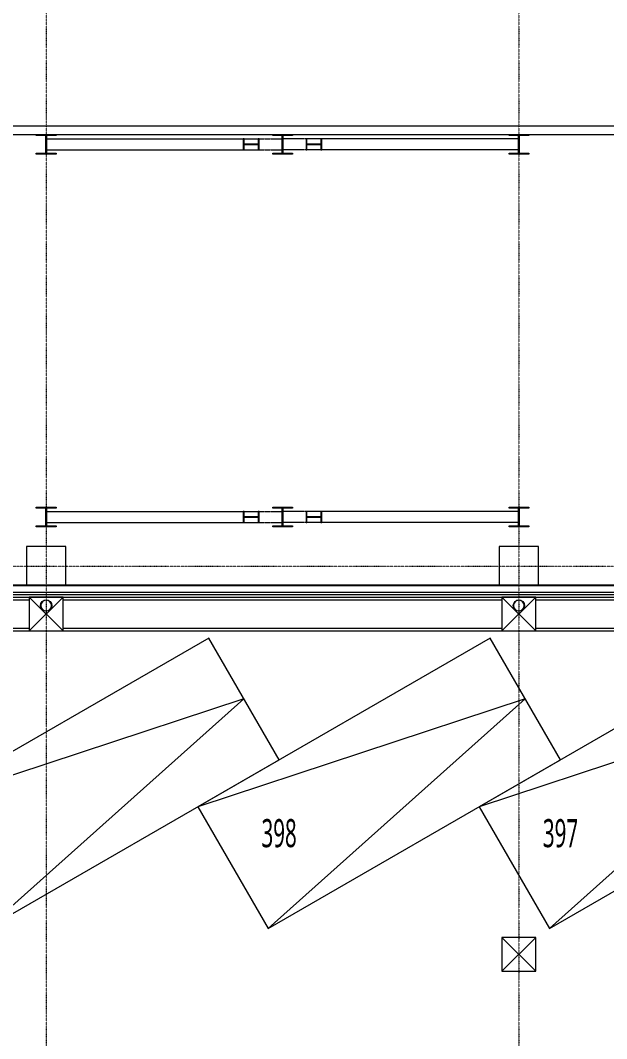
# Model space of a CAD drawing. Extents: x -76427 to 292734, y -42117 to 131250.
# Drawn here: x 25942 to 36359, y -8399 to 9704 of the extents above; entities that cross this region are included whole.
import ezdxf

# ---------------------------------------------------------------- set-up
doc = ezdxf.new("R2010")
doc.units = 0
doc.header["$LTSCALE"] = 10
doc.linetypes.add('H12PL1$0$JJP_三點線', pattern=[0.9, 0.3, -0.15, 0, -0.15, 0, -0.15, 0, -0.15])
doc.linetypes.add('H12PL1$0$JJP_虛線(退縮線、投影線、地下室範圍、非屬本工程、圖面分區)', pattern=[0.45, 0.3, -0.15])
for name, color, linetype in [('H12PL1$0$A-OBJE-MEP', 252, 'Continuous'), ('H12PL1$0$A-WALL-EX', 252, 'Continuous'), ('H12PL1$0$A-WALL-IN.200K', 252, 'Continuous'), ('H12PL1$0$L10_14_DRAN', 252, 'Continuous'), ('H12PL1$0$L10_14_KABE1', 252, 'Continuous'), ('H12PL1$0$L10_14_PKG', 252, 'Continuous'), ('H12PL1$0$L10_14_PKG-NN', 252, 'Continuous'), ('H12PL1$0$L10_14_SUGATA3', 252, 'Continuous'), ('H12PL1$0$S-BEAM-SHOW.200K', 252, 'Continuous'), ('H12PL1$0$S-COL', 252, 'Continuous'), ('H12PL1$0$S-COL.200K', 252, 'Continuous'), ('H12PL1$0$S-FNDN', 252, 'Continuous'), ('H12PL1$0$S-GRID', 252, 'Continuous'), ('H12PL1$0$S-SLAB-SHOW.200K', 252, 'Continuous')]:
    doc.layers.add(name, color=color, linetype=linetype)
doc.styles.add('H12PL1$0$Standard', font='', dxfattribs={"width": 0.8})
doc.styles.get('H12PL1$0$Standard').set_extended_font_data('Microsoft JhengHei')

# ---------------------------------------------------------------- blocks, each defined once
blk = doc.blocks.new('H12PL1')
at = {"layer": 'H12PL1$0$A-OBJE-MEP', "lineweight": 0, "flags": 128}
for points in [[(26495, -700, 1), (26305, -700, 1)], [(34895, -700, 1), (34705, -700, 1)]]:
    blk.add_lwpolyline(points, format="xyb", close=True, dxfattribs=at)
at = {"layer": 'H12PL1$0$A-OBJE-MEP', "lineweight": 0}
for centre in [(26400, -700), (34800, -700)]:
    blk.add_circle(centre, 100, dxfattribs=at)
at = {"layer": 'H12PL1$0$A-WALL-EX', "lineweight": 0}
blk.add_line((68150, -465), (18000, -465), dxfattribs=at)
at = {"layer": 'H12PL1$0$A-WALL-EX', "lineweight": 0, "flags": 128}
for points in [[(68150, -350), (18000, -350)], [(18000, -500), (68150, -500)], [(18000, -500), (68150, -500)], [(18000, -500), (68150, -500)], [(18000, -500), (68150, -500)], [(18000, -500), (68150, -500)], [(18000, -500), (68150, -500)], [(18000, -500), (68150, -500)], [(18000, -500), (68150, -500)]]:
    blk.add_lwpolyline(points, dxfattribs=at)
at = {"layer": 'H12PL1$0$A-WALL-IN.200K', "lineweight": 0, "flags": 128}
for points in [[(42650, 7825), (18450, 7825)], [(22375, 7675), (26225, 7675)], [(26575, 7675), (30425, 7675)], [(30775, 7675), (34625, 7675)], [(34975, 7675), (38825, 7675)]]:
    blk.add_lwpolyline(points, dxfattribs=at)
at = {"layer": 'H12PL1$0$L10_14_DRAN', "lineweight": 0}
for centre in [(26400, -700), (34800, -700)]:
    blk.add_circle(centre, 100, dxfattribs=at)
at = {"layer": 'H12PL1$0$L10_14_KABE1', "lineweight": 0}
blk.add_line((18050, -550), (68100, -550), dxfattribs=at)
at = {"layer": 'H12PL1$0$L10_14_PKG', "lineweight": 0, "flags": 128}
for points in [[(25342.67, -6441.61), (30538.82, -3441.61), (29288.82, -1276.55), (24092.67, -4276.55)], [(30342.67, -6441.61), (35538.82, -3441.61), (34288.82, -1276.55), (29092.67, -4276.55)], [(35342.67, -6441.61), (40538.82, -3441.61), (39288.82, -1276.55), (34092.67, -4276.55)]]:
    blk.add_lwpolyline(points, close=True, dxfattribs=at)
for points in [[(25342.67, -6441.61), (29913.82, -2359.08), (24092.67, -4276.55)], [(30342.67, -6441.61), (34913.82, -2359.08), (29092.67, -4276.55)], [(35342.67, -6441.61), (39913.82, -2359.08), (34092.67, -4276.55)]]:
    blk.add_lwpolyline(points, dxfattribs=at)
at = {"layer": 'H12PL1$0$L10_14_SUGATA3', "lineweight": 0}
for p, q in [((18650, -600), (26100, -600)), ((26100, -1150), (26700, -550)), ((26100, -550), (26700, -1150)), ((26700, -600), (34500, -600)), ((34500, -1150), (35100, -550)), ((34500, -550), (35100, -1150)), ((35100, -600), (42900, -600)), ((18650, -1100), (26100, -1100)), ((18650, -1150), (67500, -1150)), ((26700, -1100), (34500, -1100)), ((35100, -1100), (42900, -1100)), ((34500, -6600), (35100, -7200)), ((34500, -7200), (35100, -6600))]:
    blk.add_line(p, q, dxfattribs=at)
at = {"layer": 'H12PL1$0$L10_14_SUGATA3', "lineweight": 0, "flags": 128}
for points in [[(26100, -1150), (26700, -1150), (26700, -550), (26100, -550)], [(34500, -1150), (35100, -1150), (35100, -550), (34500, -550)], [(34500, -7200), (35100, -7200), (35100, -6600), (34500, -6600)]]:
    blk.add_lwpolyline(points, close=True, dxfattribs=at)
at = {"layer": 'H12PL1$0$S-BEAM-SHOW.200K', "lineweight": 0}
for p, q in [((26400, 7600), (30182.35, 7600)), ((26400, 7400), (26400, 7600)), ((29919.14, 7600), (29902.34, 7600)), ((29902.34, 7600), (29902.34, 7400)), ((29919.14, 7510), (29919.14, 7600)), ((29921.6, 7505.76), (29919.14, 7510)), ((29919.14, 7490), (29921.6, 7494.24)), ((29919.14, 7400), (29919.14, 7490)), ((29927.54, 7504), (29921.6, 7505.76)), ((29921.6, 7494.24), (29927.54, 7496)), ((30157.15, 7504), (29927.54, 7504)), ((29927.54, 7496), (30157.15, 7496)), ((30163.09, 7505.76), (30157.15, 7504)), ((30157.15, 7496), (30163.09, 7494.24)), ((30165.55, 7510), (30163.09, 7505.76)), ((30163.09, 7494.24), (30165.55, 7490)), ((30182.35, 7600), (30165.55, 7600)), ((30165.55, 7600), (30165.55, 7510)), ((30165.55, 7490), (30165.55, 7400)), ((30182.35, 7400), (30182.35, 7600)), ((34800, 7600), (31017.65, 7600)), ((31034.45, 7600), (31017.65, 7600)), ((31017.65, 7600), (31017.65, 7400)), ((31034.45, 7510), (31034.45, 7600)), ((31036.91, 7505.76), (31034.45, 7510)), ((31034.45, 7490), (31036.91, 7494.24)), ((31034.45, 7400), (31034.45, 7490)), ((31042.85, 7504), (31036.91, 7505.76)), ((31036.91, 7494.24), (31042.85, 7496)), ((31272.46, 7504), (31042.85, 7504)), ((31042.85, 7496), (31272.46, 7496)), ((31278.4, 7505.76), (31272.46, 7504)), ((31272.46, 7496), (31278.4, 7494.24)), ((31280.86, 7510), (31278.4, 7505.76)), ((31278.4, 7494.24), (31280.86, 7490)), ((31297.66, 7600), (31280.86, 7600)), ((31280.86, 7600), (31280.86, 7510)), ((31280.86, 7490), (31280.86, 7400)), ((31297.66, 7400), (31297.66, 7600)), ((34800, 7600), (34800, 7400)), ((26400, 7400), (30182.35, 7400)), ((29902.34, 7400), (29919.14, 7400)), ((30165.55, 7400), (30182.35, 7400)), ((34800, 7400), (31017.65, 7400)), ((31017.65, 7400), (31034.45, 7400)), ((31280.86, 7400), (31297.66, 7400)), ((26400, 975), (30182.35, 975)), ((26400, 775), (26400, 975)), ((29919.14, 975), (29902.34, 975)), ((29902.34, 975), (29902.34, 775)), ((29919.14, 885), (29919.14, 975)), ((30182.35, 975), (30165.55, 975)), ((30165.55, 975), (30165.55, 885)), ((30182.35, 775), (30182.35, 975)), ((34800, 975), (31017.65, 975)), ((31034.45, 975), (31017.65, 975)), ((31017.65, 975), (31017.65, 775)), ((31034.45, 885), (31034.45, 975)), ((31297.66, 975), (31280.86, 975)), ((31280.86, 975), (31280.86, 885)), ((31297.66, 775), (31297.66, 975)), ((34800, 975), (34800, 775)), ((26400, 775), (30182.35, 775)), ((29902.34, 775), (29919.14, 775)), ((29921.6, 880.76), (29919.14, 885)), ((29919.14, 865), (29921.6, 869.24)), ((29919.14, 775), (29919.14, 865)), ((29927.54, 879), (29921.6, 880.76)), ((29921.6, 869.24), (29927.54, 871)), ((30157.15, 879), (29927.54, 879)), ((29927.54, 871), (30157.15, 871)), ((30163.09, 880.76), (30157.15, 879)), ((30157.15, 871), (30163.09, 869.24)), ((30165.55, 885), (30163.09, 880.76)), ((30163.09, 869.24), (30165.55, 865)), ((30165.55, 865), (30165.55, 775)), ((30165.55, 775), (30182.35, 775)), ((34800, 775), (31017.65, 775)), ((31017.65, 775), (31034.45, 775)), ((31036.91, 880.76), (31034.45, 885)), ((31034.45, 865), (31036.91, 869.24)), ((31034.45, 775), (31034.45, 865)), ((31042.85, 879), (31036.91, 880.76)), ((31036.91, 869.24), (31042.85, 871)), ((31272.46, 879), (31042.85, 879)), ((31042.85, 871), (31272.46, 871)), ((31278.4, 880.76), (31272.46, 879)), ((31272.46, 871), (31278.4, 869.24)), ((31280.86, 885), (31278.4, 880.76)), ((31278.4, 869.24), (31280.86, 865)), ((31280.86, 865), (31280.86, 775)), ((31280.86, 775), (31297.66, 775))]:
    blk.add_line(p, q, dxfattribs=at)
at = {"layer": 'H12PL1$0$S-BEAM-SHOW.200K', "linetype": 'H12PL1$0$JJP_虛線(退縮線、投影線、地下室範圍、非屬本工程、圖面分區)', "lineweight": 0}
for p, q in [((30182.35, 7600), (30600, 7600)), ((31017.65, 7600), (30600, 7600)), ((30182.35, 7400), (30600, 7400)), ((31017.65, 7400), (30600, 7400)), ((30182.35, 975), (30600, 975)), ((31017.65, 975), (30600, 975)), ((30182.35, 775), (30600, 775)), ((31017.65, 775), (30600, 775))]:
    blk.add_line(p, q, dxfattribs=at)
at = {"layer": 'H12PL1$0$S-COL', "lineweight": 0, "flags": 128}
for points in [[(26750, -350), (26750, 350), (26050, 350), (26050, -350)], [(35150, -350), (35150, 350), (34450, 350), (34450, -350)]]:
    blk.add_lwpolyline(points, dxfattribs=at)
at = {"layer": 'H12PL1$0$S-COL.200K', "lineweight": 0, "flags": 128}
for points in [[(26575, 7675), (26575, 7656), (26413, 7656, 0.41421356), (26406, 7649), (26406, 7351, 0.41421356), (26413, 7344), (26575, 7344), (26575, 7325), (26225, 7325), (26225, 7344), (26387, 7344, 0.41421356), (26394, 7351), (26394, 7649, 0.41421356), (26387, 7656), (26225, 7656), (26225, 7675)], [(30775, 7675), (30775, 7656), (30613, 7656, 0.41421356), (30606, 7649), (30606, 7351, 0.41421356), (30613, 7344), (30775, 7344), (30775, 7325), (30425, 7325), (30425, 7344), (30587, 7344, 0.41421356), (30594, 7351), (30594, 7649, 0.41421356), (30587, 7656), (30425, 7656), (30425, 7675)], [(34975, 7675), (34975, 7656), (34813, 7656, 0.41421356), (34806, 7649), (34806, 7351, 0.41421356), (34813, 7344), (34975, 7344), (34975, 7325), (34625, 7325), (34625, 7344), (34787, 7344, 0.41421356), (34794, 7351), (34794, 7649, 0.41421356), (34787, 7656), (34625, 7656), (34625, 7675)], [(26575, 1050), (26575, 1031), (26413, 1031, 0.41421356), (26406, 1024), (26406, 726, 0.41421356), (26413, 719), (26575, 719), (26575, 700), (26225, 700), (26225, 719), (26387, 719, 0.41421356), (26394, 726), (26394, 1024, 0.41421356), (26387, 1031), (26225, 1031), (26225, 1050)], [(30775, 1050), (30775, 1031), (30613, 1031, 0.41421356), (30606, 1024), (30606, 726, 0.41421356), (30613, 719), (30775, 719), (30775, 700), (30425, 700), (30425, 719), (30587, 719, 0.41421356), (30594, 726), (30594, 1024, 0.41421356), (30587, 1031), (30425, 1031), (30425, 1050)], [(34975, 1050), (34975, 1031), (34813, 1031, 0.41421356), (34806, 1024), (34806, 726, 0.41421356), (34813, 719), (34975, 719), (34975, 700), (34625, 700), (34625, 719), (34787, 719, 0.41421356), (34794, 726), (34794, 1024, 0.41421356), (34787, 1031), (34625, 1031), (34625, 1050)]]:
    blk.add_lwpolyline(points, format="xyb", close=True, dxfattribs=at)
at = {"layer": 'H12PL1$0$S-FNDN', "lineweight": 0, "flags": 128}
blk.add_lwpolyline([(43500, 74700), (18300, 74700), (18300, 15000), (18125, 15000), (18125, -550), (93300, -550), (93300, 74700)], close=True, dxfattribs=at)
at = {"layer": 'H12PL1$0$S-GRID', "linetype": 'H12PL1$0$JJP_三點線', "lineweight": 0}
for p, q in [((26400, 128250), (26400, -28000)), ((34800, 128250), (34800, -28000)), ((-29000, 0), (289600, 0))]:
    blk.add_line(p, q, dxfattribs=at)
at = {"layer": 'H12PL1$0$S-SLAB-SHOW.200K', "lineweight": 0, "flags": 128}
blk.add_lwpolyline([(18450, 10975), (18450, -330), (93300, -330), (93300, 15550), (97475, 15550), (97475, 18700), (39500, 18700), (39500, 10975)], close=True, dxfattribs=at)
at = {"layer": 'H12PL1$0$L10_14_PKG-NN', "linetype": 'Continuous', "lineweight": 0, "char_height": 500, "attachment_point": 4, "style": 'H12PL1$0$Standard'}
for s, insert in [('\\A1;{\\W0.56;398}', (30226.48, -4748.56)), ('\\A1;{\\W0.56;397}', (35226.48, -4748.56))]:
    blk.add_mtext(s, dxfattribs=dict(at, insert=insert))

msp = doc.modelspace()

# ---------------------------------------------------------------- block references
msp.add_blockref('H12PL1', (0, 0))

doc.saveas('drawing.dxf')
